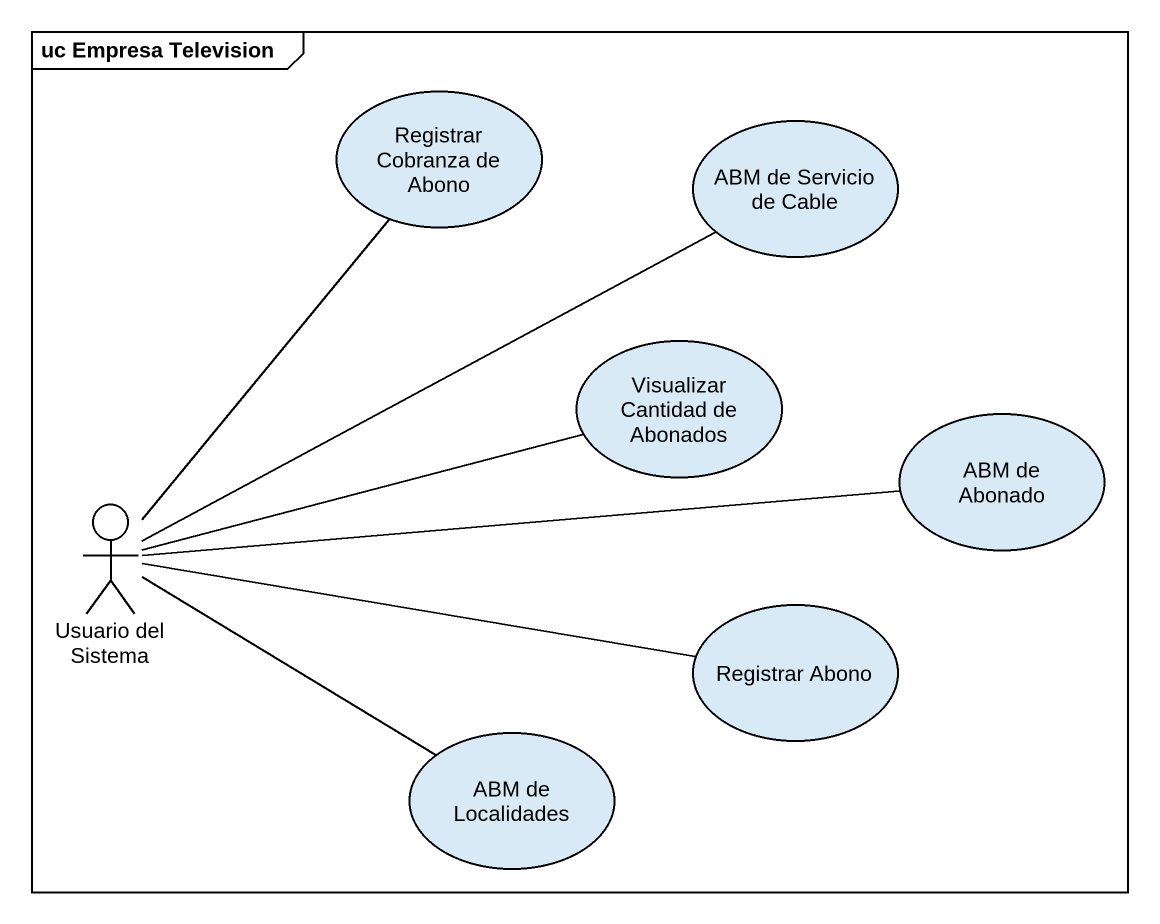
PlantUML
@startuml
mainframe uc Empresa Television
usecase "Registrar Cobranza de Abono" as Registrar_Cobranza_de_Abono
usecase "ABM de Servicio de Cable" as ABM_de_Servicio_de_Cable
usecase "Visualizar Cantidad de Abonados" as Visualizar_Cantidad_de
usecase "ABM de Abonado" as ABM_de_Abonado
actor "Usuario del Sistema" as Usuario_del_Sistema
usecase "Registrar Abono" as Registrar_Abono
usecase "ABM de Localidades" as ABM_de_Localidades
Usuario_del_Sistema -up- Registrar_Cobranza_de_Abono
Usuario_del_Sistema -right- ABM_de_Servicio_de_Cable
Usuario_del_Sistema -right- Visualizar_Cantidad_de
Usuario_del_Sistema -right- ABM_de_Abonado
Usuario_del_Sistema -right- Registrar_Abono
Usuario_del_Sistema -right- ABM_de_Localidades
@enduml
